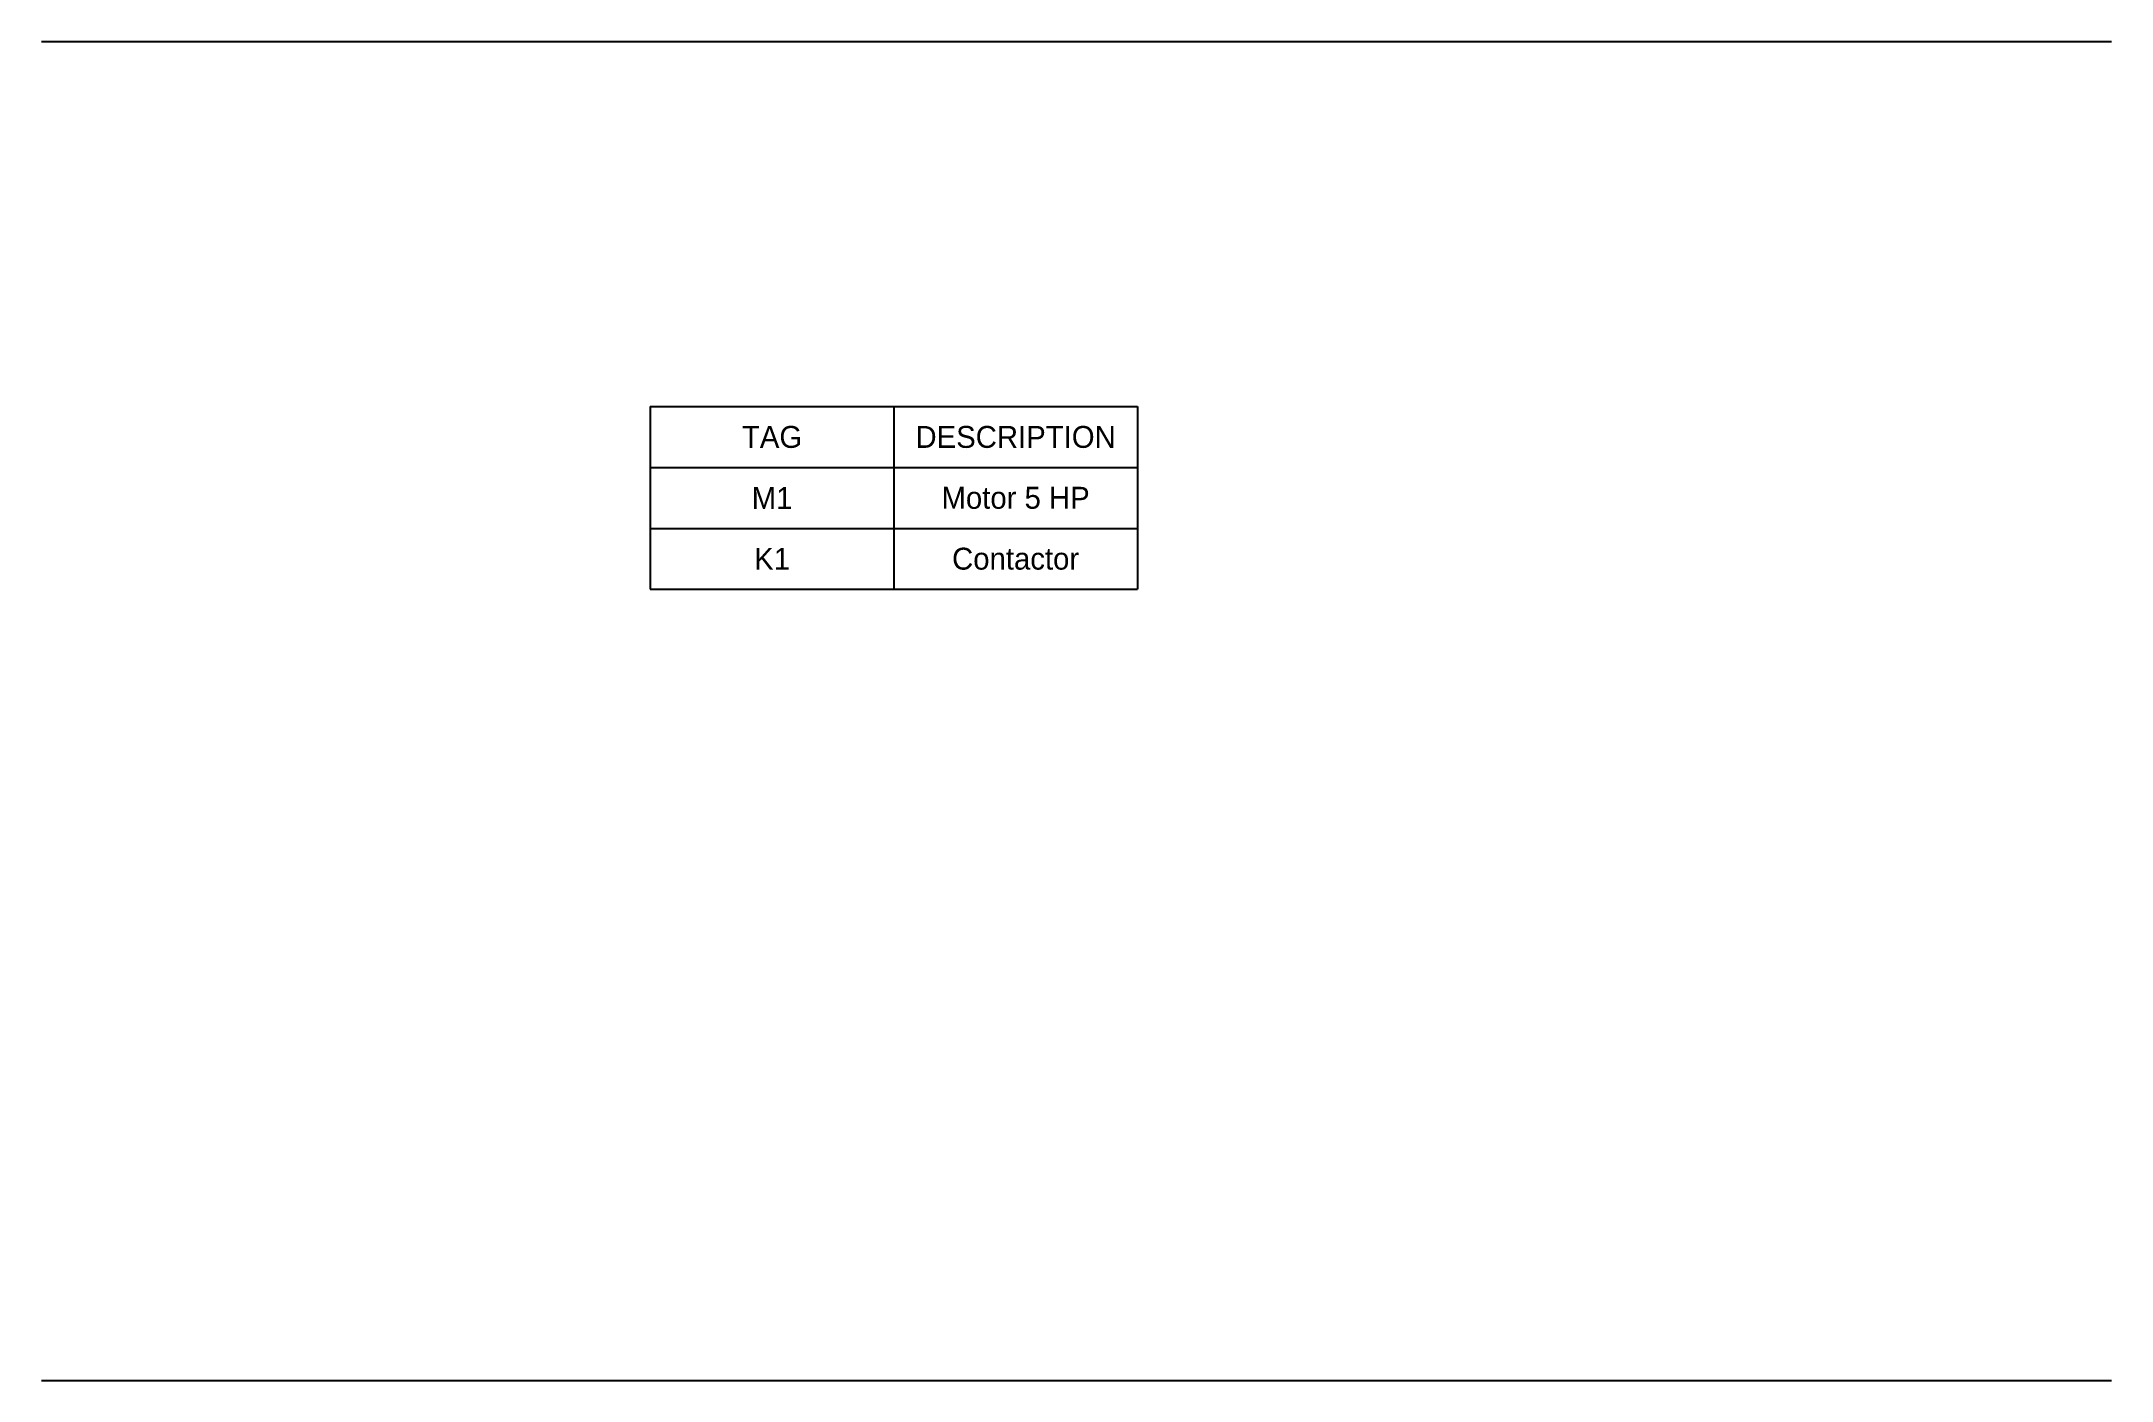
# Model space of a CAD drawing. Header units: inches. Extents: x 0 to 17, y 0 to 11.
import ezdxf

# ---------------------------------------------------------------- set-up
doc = ezdxf.new("R2010")
doc.units = ezdxf.units.IN
doc.layers.add('BORDER', color=1, linetype='Continuous', lineweight=25)
doc.layers.add('TABLE', color=3, linetype='Continuous', lineweight=25)

# ---------------------------------------------------------------- blocks, each defined once
blk = doc.blocks.new('*U1')
at = {"layer": 'TABLE'}
for p, q in [((5, 8), (9, 8)), ((5, 8), (5, 6.5)), ((7, 8), (7, 6.5)), ((9, 8), (9, 6.5)), ((5, 7.5), (9, 7.5)), ((5, 7), (9, 7)), ((5, 6.5), (9, 6.5))]:
    blk.add_line(p, q, dxfattribs=at)
at = {"layer": 'TABLE', "char_height": 0.18, "width": 1.88, "attachment_point": 5}
for s, insert in [('TAG', (6, 7.75)), ('DESCRIPTION', (8, 7.75)), ('M1', (6, 7.25)), ('Motor 5 HP', (8, 7.25)), ('K1', (6, 6.75)), ('Contactor', (8, 6.75))]:
    blk.add_mtext(s, dxfattribs=dict(at, insert=insert))

msp = doc.modelspace()

# ---------------------------------------------------------------- linework, layer by layer
at = {"layer": 'BORDER'}
for p, q in [((0, 11), (17, 11)), ((0, 0), (17, 0))]:
    msp.add_line(p, q, dxfattribs=at)

# ---------------------------------------------------------------- block references
at = {"layer": 'TABLE'}
msp.add_blockref('*U1', (0, 0), dxfattribs=at)

doc.saveas('drawing.dxf')
